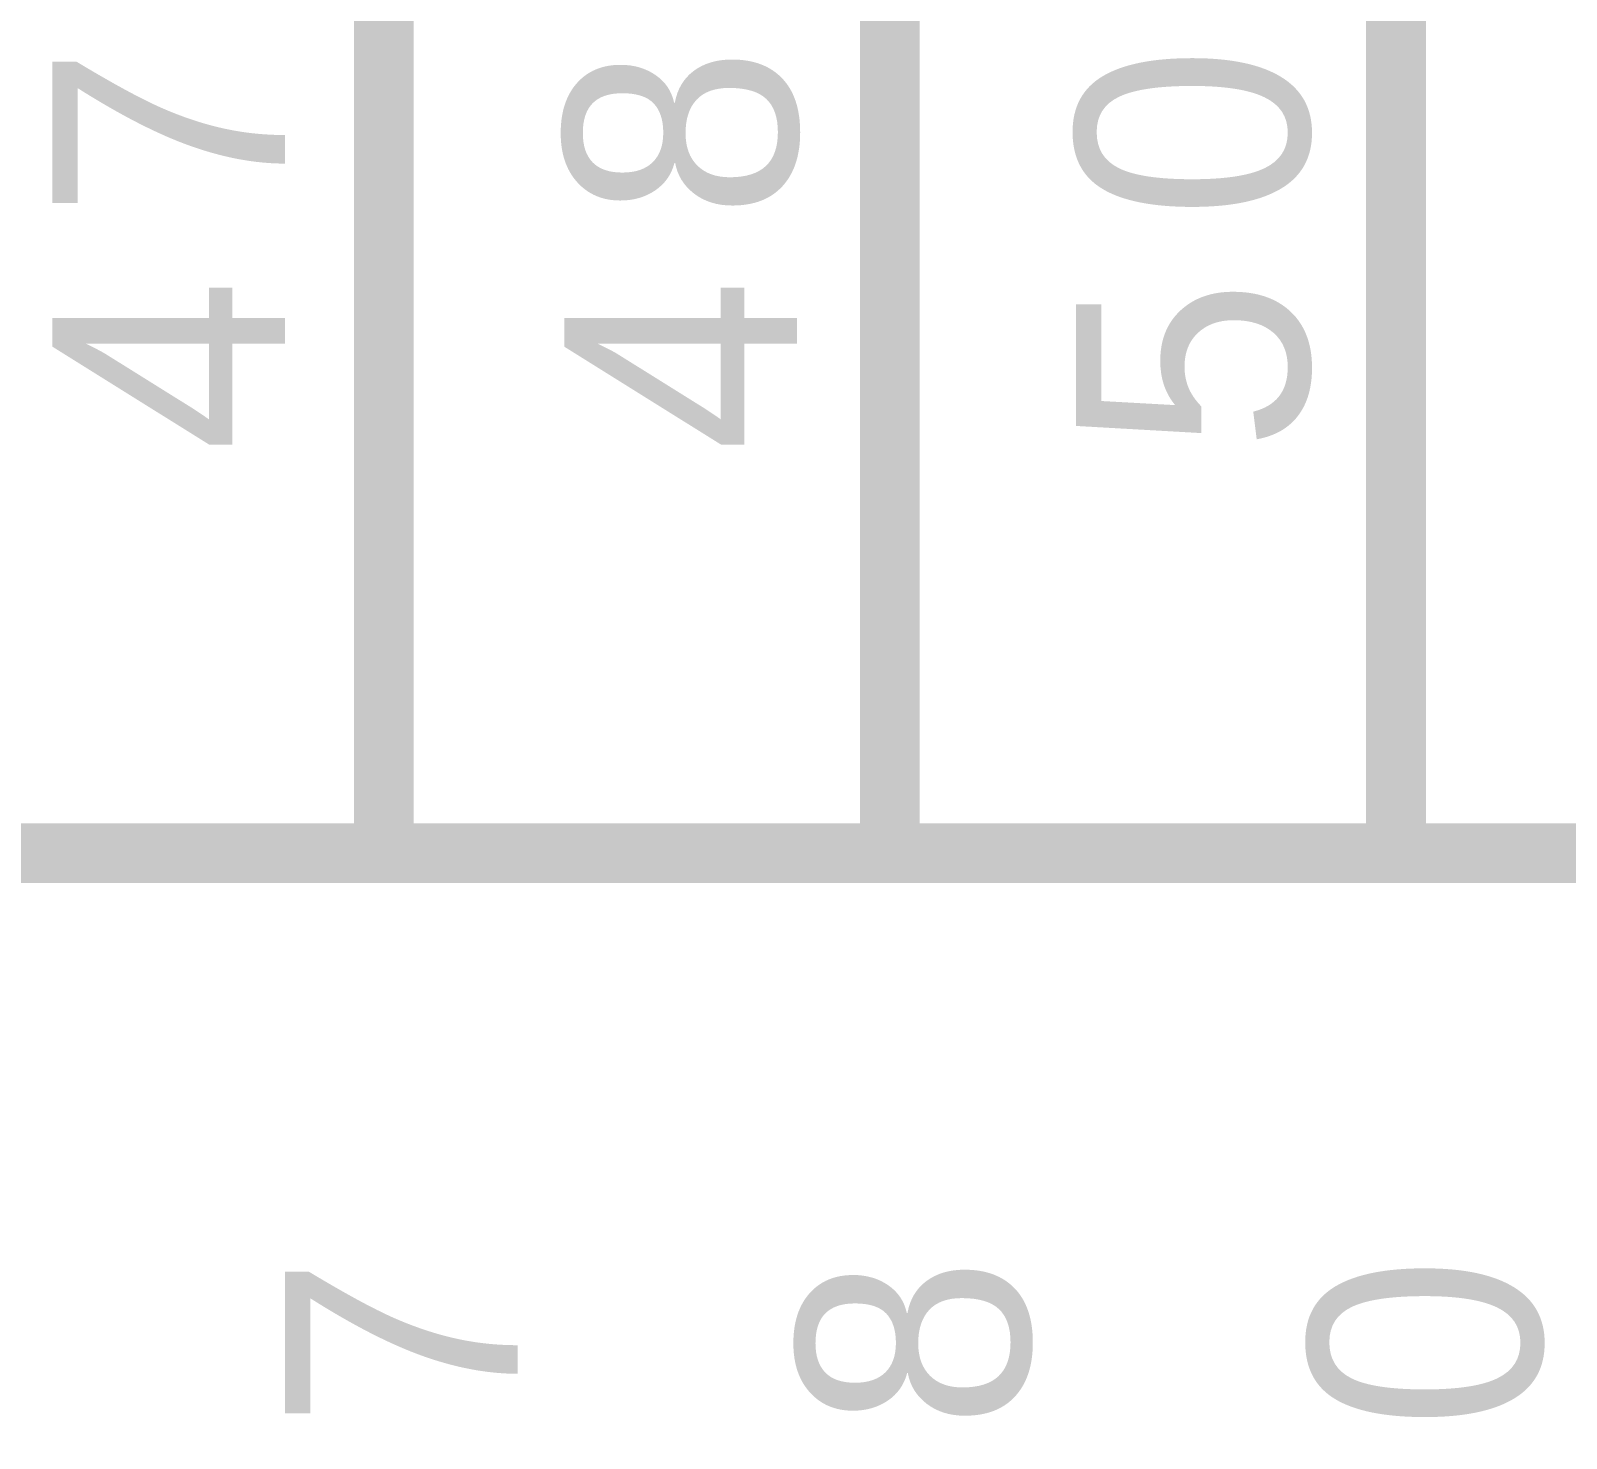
# Model space of a CAD drawing. Header units: inches. Extents: x 0 to 31.5, y 0 to 22.3.
# Drawn here: x 21.6296 to 21.9327, y 14.0839 to 14.3617 of the extents above; entities that cross this region are included whole.
import ezdxf

# ---------------------------------------------------------------- set-up
doc = ezdxf.new("R2010")
doc.units = ezdxf.units.IN
doc.header["$MEASUREMENT"] = 0
doc.layers.add('Sheet', color=255, linetype='Continuous')

msp = doc.modelspace()

# ---------------------------------------------------------------- linework, layer by layer
at = {"layer": 'Sheet'}
for points in [[(21.69931, 14.19937, 0.0118, 0.0118, 0), (21.69931, 14.39921, 0.0118, 0.0118, 0)], [(21.79921, 14.19937, 0.0118, 0.0118, 0), (21.79921, 14.39921, 0.0118, 0.0118, 0)], [(21.89911, 14.19937, 0.0118, 0.0118, 0), (21.89911, 14.39921, 0.0118, 0.0118, 0)]]:
    msp.add_lwpolyline(points, format="xyseb", dxfattribs=at)
for points in [[(19.99984, 14.19937, 0.0118, 0.0118, 0), (25.19816, 14.19937, 0.0118, 0.0118, 0), (25.19816, 10.7997, 0.0118, 0.0118, 0), (19.99984, 10.7997, 0.0118, 0.0118, 0), (19.99984, 14.19937, 0.0118, 0.0118, 0)], [(19.99984, 14.19937, 0.0039, 0.0039, 0), (19.99984, 10.7997, 0.0039, 0.0039, 0), (25.19816, 10.7997, 0.0039, 0.0039, 0), (25.19816, 14.19937, 0.0039, 0.0039, 0), (19.99984, 14.19937, 0.0039, 0.0039, 0), (19.99984, 14.19937, 0.0039, 0.0039, 0)]]:
    msp.add_lwpolyline(points, format="xyseb", close=True, dxfattribs=at)

# ---------------------------------------------------------------- texts
for s, p in [('7', (21.67979, 14.32456)), ('8', (21.78084, 14.32456)), ('0', (21.88189, 14.32456)), ('4', (21.67979, 14.27862)), ('4', (21.78084, 14.27862)), ('5', (21.88189, 14.27862)), ('7', (21.72572, 14.08566)), ('8', (21.82677, 14.08566)), ('0', (21.92782, 14.08566))]:
    msp.add_text(s, height=0.04594, rotation=90, dxfattribs=at).set_placement(p)

doc.saveas('drawing.dxf')
